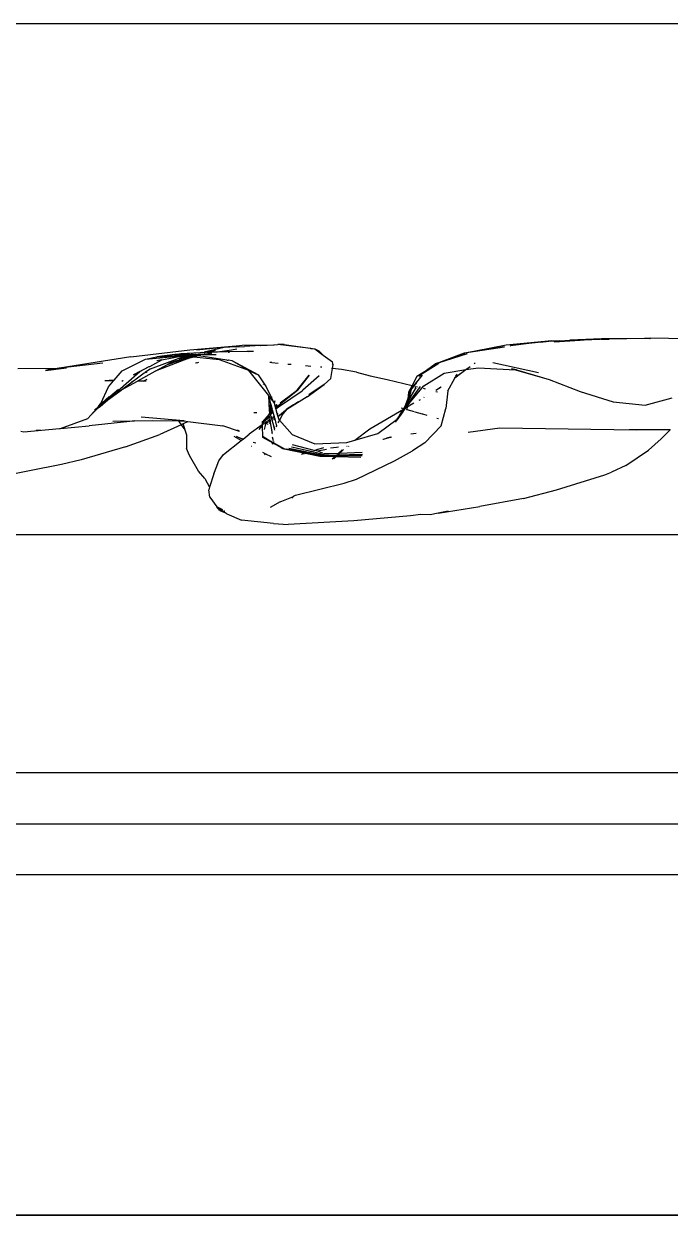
# Model space of a CAD drawing. Header units: millimetres. Extents: x -41292 to 298682, y -22072 to 33155.
# Drawn here: x 28200.1 to 28390, y 1260.6 to 1610.6 of the extents above; entities that cross this region are included whole.
import ezdxf

# ---------------------------------------------------------------- set-up
doc = ezdxf.new("R2010")
doc.units = ezdxf.units.MM
doc.layers.add('창호', color=4, linetype='Continuous')
doc.layers.add('틀', color=8, linetype='Continuous')

# ---------------------------------------------------------------- blocks, each defined once
blk = doc.blocks.new('AHSISHEUD')
for p, q in [((29556.55, 19258.67), (28467.55, 19258.67)), ((28997.21, 19166.12), (28987.93, 19165.7)), ((28997.21, 19166.12), (28994.37, 19165.92)), ((28994.37, 19165.92), (28996.76, 19166)), ((28996.83, 19166), (28996.76, 19166)), ((28997.21, 19166.12), (28996.83, 19166)), ((28997.04, 19166.02), (28996.83, 19166)), ((28997.21, 19166.12), (28997.04, 19166.02)), ((28997.04, 19166.02), (28999.47, 19166.05)), ((29009.86, 19166.24), (28997.21, 19166.12)), ((29009.86, 19166.24), (28999.47, 19166.05)), ((29011.43, 19166.26), (29009.86, 19166.24)), ((29011.43, 19166.26), (29011.56, 19166.25)), ((29011.64, 19166.28), (29011.56, 19166.25)), ((29022.25, 19166.11), (29011.64, 19166.28)), ((28858.97, 19160.82), (28876.32, 19162.94)), ((28876.32, 19162.94), (28889.84, 19164.07)), ((28878.21, 19162.89), (28889.84, 19164.07)), ((28886.34, 19163.58), (28880.5, 19162.25)), ((28883.84, 19162.73), (28882.12, 19162.31)), ((28884.41, 19162.34), (28888.47, 19162.89)), ((28889.81, 19163.76), (28886.34, 19163.58)), ((28887.1, 19162.36), (28893.07, 19162.52)), ((28888.55, 19162.89), (28888.47, 19162.89)), ((28888.55, 19162.89), (28890.04, 19163.15)), ((28889.81, 19163.76), (28889.9, 19163.78)), ((28889.84, 19164.07), (28890.87, 19164.15)), ((28889.9, 19163.78), (28892.32, 19163.9)), ((28890.87, 19164.15), (28891.61, 19164.25)), ((28891.61, 19164.25), (28900.86, 19164.41)), ((28897, 19164.15), (28892.32, 19163.9)), ((28893.07, 19162.52), (28894.99, 19162.49)), ((28897, 19164.15), (28897.08, 19164.13)), ((28897.08, 19164.13), (28897.18, 19164.13)), ((28897.18, 19164.13), (28900.86, 19164.41)), ((28900.86, 19164.41), (28901.06, 19164.41)), ((28901.06, 19164.41), (28902.11, 19164.48)), ((28911.8, 19163.28), (28902.11, 19164.48)), ((28903.97, 19164.46), (28902.11, 19164.48)), ((28903.97, 19164.46), (28913.02, 19163.16)), ((28911.8, 19163.28), (28913.02, 19163.16)), ((28913.02, 19163.16), (28914.15, 19162.63)), ((28913.02, 19163.16), (28915.48, 19161.35)), ((28915.48, 19161.35), (28914.15, 19162.63)), ((28957.01, 19162.05), (28960.2, 19162.52)), ((28968.7, 19163.76), (28957.57, 19162.01)), ((28960.2, 19162.52), (28957.57, 19162.01)), ((28969.18, 19164.26), (28960.2, 19162.52)), ((28960.2, 19162.52), (28968.7, 19163.76)), ((28982.6, 19165.51), (28969.18, 19164.26)), ((28970.38, 19164.11), (28970.47, 19164.11)), ((28975.89, 19164.74), (28970.47, 19164.11)), ((28981.42, 19165.3), (28975.89, 19164.74)), ((28979.3, 19165.13), (28982.6, 19165.51)), ((28983.01, 19165.47), (28982.18, 19165.38)), ((28982.6, 19165.51), (28984.87, 19165.56)), ((28982.6, 19165.51), (28983.01, 19165.47)), ((28984.87, 19165.56), (28983.01, 19165.47)), ((28992.09, 19165.69), (28983.36, 19165.13)), ((28990.95, 19165.67), (28983.36, 19165.13)), ((28984.87, 19165.56), (28987.93, 19165.7)), ((28987.93, 19165.7), (28994.37, 19165.92)), ((28858.97, 19160.82), (28837.96, 19157.51)), ((28856.44, 19156.75), (28863.23, 19160.14)), ((28863.23, 19160.14), (28873.76, 19161.17)), ((28863.23, 19160.14), (28866.54, 19160.84)), ((28864.5, 19158.04), (28868.08, 19159.96)), ((28864.73, 19157.35), (28874.74, 19161.01)), ((28871.91, 19161.54), (28866.54, 19160.84)), ((28875.3, 19161.37), (28866.54, 19160.84)), ((28866.54, 19160.84), (28874.97, 19161.3)), ((28868.08, 19159.96), (28866.59, 19159.66)), ((28868.08, 19159.96), (28874.1, 19161.13)), ((28875.79, 19160.38), (28868.16, 19157.46)), ((28869.72, 19158.56), (28870.79, 19159.05)), ((28872.41, 19159.5), (28869.95, 19158.61)), ((28870.44, 19158.96), (28870.62, 19159.06)), ((28870.79, 19159.05), (28870.44, 19158.96)), ((28871.93, 19159.57), (28870.62, 19159.06)), ((28870.62, 19159.06), (28870.79, 19159.05)), ((28870.79, 19159.05), (28870.9, 19159.1)), ((28870.9, 19159.1), (28870.95, 19159.09)), ((28870.95, 19159.09), (28871.16, 19159.2)), ((28871.16, 19159.2), (28871.93, 19159.57)), ((28871.16, 19159.2), (28871.53, 19159.29)), ((28871.53, 19159.29), (28873.33, 19159.84)), ((28871.53, 19159.29), (28872.41, 19159.5)), ((28871.91, 19161.54), (28873.6, 19161.79)), ((28876.05, 19161.52), (28871.91, 19161.54)), ((28874.11, 19160.09), (28871.93, 19159.57)), ((28872.5, 19159.54), (28872.41, 19159.5)), ((28872.8, 19159.61), (28872.5, 19159.54)), ((28876.43, 19160.64), (28872.8, 19159.61)), ((28872.8, 19159.61), (28875.79, 19160.38)), ((28873.33, 19159.84), (28872.8, 19159.61)), ((28873.18, 19160.26), (28875.89, 19160.95)), ((28874.74, 19161.01), (28873.29, 19160.85)), ((28873.33, 19159.84), (28874.11, 19160.09)), ((28873.6, 19161.79), (28879.27, 19162.15)), ((28873.76, 19161.17), (28874.1, 19161.13)), ((28874.1, 19161.13), (28874.97, 19161.3)), ((28874.1, 19161.13), (28874.85, 19161.06)), ((28874.11, 19160.09), (28876.43, 19160.64)), ((28874.91, 19160.33), (28874.11, 19160.09)), ((28874.34, 19160.8), (28875.04, 19161.04)), ((28874.74, 19161.01), (28874.85, 19161.06)), ((28874.85, 19161.06), (28874.88, 19161.05)), ((28874.88, 19161.05), (28874.91, 19161.07)), ((28874.91, 19161.07), (28875.84, 19161.19)), ((28875.04, 19161.04), (28874.91, 19161.07)), ((28874.91, 19160.33), (28876.66, 19160.87)), ((28876.91, 19160.85), (28874.91, 19160.33)), ((28874.97, 19161.3), (28876.79, 19161.4)), ((28874.97, 19161.3), (28875.3, 19161.37)), ((28875.04, 19161.04), (28875.15, 19161.03)), ((28875.15, 19161.03), (28875.24, 19161.05)), ((28875.32, 19161.07), (28875.24, 19161.05)), ((28875.3, 19161.37), (28876.05, 19161.52)), ((28877.04, 19161.47), (28875.3, 19161.37)), ((28877.14, 19161.27), (28875.32, 19161.07)), ((28875.84, 19161.19), (28875.32, 19161.07)), ((28875.32, 19161.07), (28875.89, 19160.95)), ((28875.79, 19160.38), (28875.89, 19160.4)), ((28876.79, 19161.4), (28875.84, 19161.19)), ((28875.84, 19161.19), (28877.49, 19161.4)), ((28875.89, 19160.95), (28877.14, 19161.27)), ((28875.89, 19160.95), (28876.66, 19160.87)), ((28875.89, 19160.4), (28877.41, 19160.79)), ((28875.89, 19160.4), (28876.43, 19160.64)), ((28876.18, 19161.54), (28876.05, 19161.52)), ((28876.18, 19161.54), (28877.06, 19161.71)), ((28877.04, 19161.47), (28876.18, 19161.54)), ((28876.43, 19160.64), (28876.48, 19160.65)), ((28876.48, 19160.65), (28876.62, 19160.69)), ((28876.62, 19160.69), (28876.7, 19160.72)), ((28876.66, 19160.87), (28878.1, 19161.31)), ((28876.66, 19160.87), (28876.91, 19160.85)), ((28876.91, 19160.85), (28876.7, 19160.72)), ((28877.04, 19161.47), (28876.79, 19161.4)), ((28876.79, 19161.4), (28877.31, 19161.43)), ((28876.91, 19160.85), (28877.1, 19160.83)), ((28877.07, 19161.47), (28877.04, 19161.47)), ((28877.07, 19161.47), (28878.04, 19161.69)), ((28877.31, 19161.43), (28877.07, 19161.47)), ((28877.33, 19160.95), (28877.1, 19160.83)), ((28877.18, 19160.82), (28877.1, 19160.83)), ((28877.14, 19161.27), (28877.49, 19161.4)), ((28877.86, 19161.35), (28877.14, 19161.27)), ((28877.18, 19160.82), (28878.76, 19161.2)), ((28877.9, 19161.05), (28877.18, 19160.82)), ((28877.18, 19160.82), (28877.41, 19160.79)), ((28877.49, 19161.4), (28877.31, 19161.43)), ((28878.1, 19161.31), (28877.33, 19160.95)), ((28877.9, 19161.05), (28877.33, 19160.95)), ((28877.41, 19160.79), (28878.76, 19161.2)), ((28877.41, 19160.79), (28884.9, 19160.03)), ((28877.6, 19161.39), (28877.49, 19161.4)), ((28877.6, 19161.39), (28877.91, 19161.47)), ((28877.86, 19161.35), (28877.6, 19161.39)), ((28878.41, 19161.41), (28877.86, 19161.35)), ((28878.1, 19161.31), (28877.86, 19161.35)), ((28877.9, 19161.05), (28878.56, 19161.24)), ((28877.91, 19161.47), (28878.01, 19161.47)), ((28878.36, 19159.12), (28877.95, 19158.98)), ((28878.01, 19161.47), (28878.06, 19161.5)), ((28878.06, 19161.5), (28878.11, 19161.52)), ((28878.18, 19161.3), (28878.1, 19161.31)), ((28878.11, 19161.52), (28878.19, 19161.5)), ((28878.41, 19161.41), (28878.18, 19161.3)), ((28878.56, 19161.24), (28878.18, 19161.3)), ((28878.19, 19161.5), (28878.25, 19161.5)), ((28878.25, 19161.5), (28878.56, 19161.54)), ((28878.25, 19161.5), (28878.56, 19161.5)), ((28878.36, 19159.12), (28878.92, 19159.24)), ((28878.48, 19161.42), (28878.41, 19161.41)), ((28878.66, 19161.49), (28878.48, 19161.42)), ((28878.83, 19161.45), (28878.48, 19161.42)), ((28878.56, 19161.54), (28878.9, 19161.67)), ((28878.56, 19161.5), (28878.66, 19161.49)), ((28878.61, 19161.23), (28878.56, 19161.24)), ((28879.14, 19161.4), (28878.61, 19161.23)), ((28879.28, 19161.38), (28878.61, 19161.23)), ((28878.76, 19161.2), (28878.61, 19161.23)), ((28878.66, 19161.49), (28878.73, 19161.5)), ((28879.38, 19161.66), (28878.73, 19161.5)), ((28878.73, 19161.5), (28878.83, 19161.45)), ((28878.76, 19161.2), (28878.8, 19161.2)), ((28878.8, 19161.2), (28878.9, 19161.23)), ((28878.83, 19161.45), (28879.33, 19161.51)), ((28878.9, 19161.23), (28879.43, 19161.35)), ((28878.93, 19161.18), (28878.9, 19161.23)), ((28887.16, 19159.89), (28878.93, 19161.18)), ((28879.27, 19162.15), (28880.5, 19162.25)), ((28879.52, 19161.51), (28879.33, 19161.51)), ((28879.38, 19161.66), (28879.43, 19161.66)), ((28879.53, 19161.34), (28879.43, 19161.35)), ((28879.65, 19161.55), (28879.52, 19161.51)), ((28880, 19161.64), (28879.65, 19161.55)), ((28879.9, 19161.51), (28879.65, 19161.55)), ((28879.85, 19162.1), (28879.77, 19162.08)), ((28880.04, 19161.55), (28879.9, 19161.51)), ((28880.11, 19161.52), (28880.04, 19161.55)), ((28880.11, 19161.52), (28880.24, 19161.55)), ((28880.44, 19161.63), (28880.24, 19161.55)), ((28880.24, 19161.55), (28880.27, 19161.52)), ((28880.27, 19161.52), (28880.38, 19161.55)), ((28880.38, 19161.55), (28880.59, 19161.63)), ((28880.38, 19161.55), (28880.59, 19161.52)), ((28880.5, 19162.25), (28881.17, 19162.31)), ((28880.54, 19161.99), (28880.67, 19161.97)), ((28880.59, 19161.63), (28880.7, 19161.63)), ((28880.74, 19161.55), (28880.59, 19161.52)), ((28880.59, 19161.52), (28880.61, 19161.52)), ((28880.61, 19161.52), (28880.74, 19161.55)), ((28880.78, 19162.03), (28880.67, 19161.97)), ((28881.14, 19161.62), (28880.74, 19161.55)), ((28880.74, 19161.55), (28883.98, 19161.55)), ((28880.89, 19162.02), (28880.78, 19162.03)), ((28881.17, 19162.31), (28882.12, 19162.31)), ((28881.58, 19161.85), (28881.23, 19161.9)), ((28881.58, 19161.85), (28881.62, 19161.88)), ((28881.62, 19161.88), (28881.67, 19161.88)), ((28881.69, 19161.96), (28881.67, 19161.88)), ((28881.67, 19161.88), (28881.79, 19161.91)), ((28881.88, 19161.95), (28881.79, 19161.91)), ((28881.79, 19161.91), (28881.81, 19161.92)), ((28881.81, 19161.92), (28881.88, 19161.95)), ((28881.88, 19161.95), (28882.3, 19161.91)), ((28882.11, 19161.79), (28882, 19161.8)), ((28882.68, 19161.89), (28882.11, 19161.79)), ((28882.12, 19162.31), (28884.41, 19162.34)), ((28882.68, 19161.89), (28882.73, 19161.88)), ((28884.41, 19162.34), (28887.1, 19162.36)), ((28884.9, 19160.03), (28893.48, 19156.88)), ((28887.16, 19159.89), (28887.5, 19159.87)), ((28887.41, 19162.28), (28887.64, 19162.29)), ((28887.6, 19159.82), (28887.5, 19159.87)), ((28887.56, 19162.23), (28887.63, 19162.22)), ((28888.75, 19159.64), (28887.6, 19159.82)), ((28887.94, 19162.25), (28887.63, 19162.22)), ((28888, 19162.24), (28887.94, 19162.25)), ((28894.04, 19156.65), (28888.75, 19159.64)), ((28896.31, 19155.59), (28888.75, 19159.64)), ((28893.4, 19162.43), (28894.99, 19162.49)), ((28900.35, 19159.17), (28899.81, 19159.2)), ((28900.35, 19159.17), (28902.23, 19158.99)), ((28915.48, 19161.35), (28918.23, 19159.33)), ((28918.41, 19158.53), (28918.23, 19159.33)), ((28948.31, 19158.82), (28951.05, 19159.75)), ((28949.88, 19159.3), (28948.31, 19158.82)), ((28949.13, 19159), (28948.31, 19158.82)), ((28957.77, 19161.72), (28949.13, 19159)), ((28949.13, 19159), (28949.88, 19159.3)), ((28949.88, 19159.3), (28951.05, 19159.75)), ((28950.5, 19159.49), (28949.88, 19159.3)), ((28950.5, 19159.49), (28957.22, 19161.85)), ((28957.77, 19161.72), (28950.5, 19159.49)), ((28951.05, 19159.75), (28957.01, 19162.05)), ((28951.05, 19159.75), (28957.22, 19161.85)), ((28960.12, 19159.03), (28959.82, 19158.82)), ((28978.68, 19156.11), (28965.34, 19159.06)), ((28825.77, 19157.44), (28837.92, 19157.51)), ((28833.85, 19156.86), (28840.08, 19157.64)), ((28835.04, 19157.09), (28833.85, 19156.86)), ((28836.02, 19157.21), (28835.04, 19157.09)), ((28839.16, 19157.58), (28836.02, 19157.21)), ((28837.92, 19157.51), (28836.02, 19157.21)), ((28837.92, 19157.51), (28837.96, 19157.51)), ((28850.73, 19158.97), (28837.96, 19157.51)), ((28854.08, 19154.01), (28856.44, 19156.75)), ((28855.09, 19150.81), (28861.61, 19156.49)), ((28859.73, 19155.57), (28864.36, 19158)), ((28861.61, 19156.49), (28859.73, 19155.57)), ((28862.88, 19156.04), (28860.08, 19154.01)), ((28861.03, 19153.78), (28866.12, 19156.58)), ((28861.61, 19156.49), (28864.36, 19158)), ((28863.01, 19156.09), (28862.88, 19156.04)), ((28863.5, 19156.27), (28863.01, 19156.09)), ((28863.02, 19156.14), (28863.01, 19156.09)), ((28863.02, 19156.14), (28863.14, 19156.19)), ((28864.73, 19157.35), (28863.14, 19156.19)), ((28863.14, 19156.19), (28863.71, 19156.4)), ((28864.36, 19158), (28864.39, 19158.01)), ((28864.39, 19158.01), (28864.5, 19158.04)), ((28866.12, 19156.58), (28869.72, 19158.56)), ((28868.16, 19157.46), (28866.12, 19156.58)), ((28870.44, 19158.96), (28869.72, 19158.56)), ((28869.95, 19158.61), (28869.72, 19158.56)), ((28893.48, 19156.88), (28893.51, 19156.84)), ((28893.51, 19156.84), (28894.04, 19156.65)), ((28893.51, 19156.84), (28899.34, 19149.49)), ((28894.04, 19156.65), (28896.31, 19155.59)), ((28896.31, 19155.59), (28898.69, 19152.01)), ((28905.1, 19158.73), (28906.05, 19158.64)), ((28910.25, 19158.26), (28911.82, 19158.12)), ((28915.06, 19157.76), (28914.64, 19157.8)), ((28917.74, 19154.47), (28918.22, 19157.39)), ((28918.22, 19157.39), (28917.89, 19157.43)), ((28918.41, 19158.53), (28918.13, 19158.78)), ((28918.22, 19157.39), (28918.41, 19158.53)), ((28920.84, 19157.1), (28918.22, 19157.39)), ((28925.2, 19156.31), (28920.84, 19157.1)), ((28925.2, 19156.31), (28929.3, 19155.25)), ((28944.71, 19156.09), (28942.95, 19155.04)), ((28943.53, 19155.19), (28944.71, 19156.09)), ((28949.46, 19158.92), (28943.65, 19155.23)), ((28949.46, 19158.92), (28944.71, 19156.09)), ((28944.71, 19156.09), (28948.31, 19158.82)), ((28944.99, 19152.35), (28950.97, 19156.07)), ((28950.97, 19156.07), (28957.38, 19157.07)), ((28957.51, 19157.09), (28954.16, 19154.6)), ((28954.32, 19154.88), (28957.38, 19157.07)), ((28954.32, 19154.88), (28954.78, 19155.7)), ((28954.36, 19155.27), (28954.78, 19155.7)), ((28957.38, 19157.07), (28958.59, 19157.94)), ((28957.38, 19157.07), (28957.51, 19157.09)), ((28958.62, 19157.92), (28957.51, 19157.09)), ((28957.51, 19157.09), (28961.01, 19157.63)), ((28961.01, 19157.63), (28971.94, 19157.04)), ((28972.27, 19157.02), (28970.81, 19157.36)), ((28970.81, 19157.36), (28971.94, 19157.04)), ((28971.94, 19157.04), (28981.87, 19154.21)), ((28971.94, 19157.04), (28972.27, 19157.02)), ((28972.27, 19157.02), (28981.87, 19154.21)), ((28850.1, 19147.12), (28852.39, 19152.05)), ((28853.85, 19153.74), (28851.33, 19153.75)), ((28852.39, 19152.05), (28853.85, 19153.74)), ((28852.65, 19154.06), (28854.08, 19154.01)), ((28853.85, 19153.74), (28854.08, 19154.01)), ((28856.22, 19151.14), (28860.9, 19153.71)), ((28856.22, 19151.14), (28859.38, 19153.51)), ((28856.6, 19153.73), (28856.32, 19153.73)), ((28856.49, 19153.93), (28856.7, 19153.93)), ((28859.21, 19153.45), (28859.05, 19153.34)), ((28859.25, 19153.47), (28859.21, 19153.45)), ((28859.39, 19153.58), (28859.25, 19153.47)), ((28859.25, 19153.47), (28859.38, 19153.51)), ((28859.38, 19153.51), (28859.49, 19153.59)), ((28859.49, 19153.59), (28859.39, 19153.58)), ((28859.51, 19153.64), (28859.49, 19153.59)), ((28859.58, 19153.72), (28859.51, 19153.64)), ((28859.68, 19153.73), (28859.58, 19153.72)), ((28859.68, 19153.73), (28859.81, 19153.82)), ((28859.7, 19153.8), (28859.68, 19153.73)), ((28859.74, 19153.82), (28859.7, 19153.8)), ((28859.84, 19153.89), (28859.74, 19153.82)), ((28859.74, 19153.82), (28859.81, 19153.82)), ((28859.81, 19153.82), (28859.85, 19153.86)), ((28859.84, 19153.89), (28859.9, 19153.89)), ((28859.85, 19153.86), (28859.9, 19153.89)), ((28859.9, 19153.89), (28860.08, 19154.01)), ((28860.9, 19153.71), (28861.03, 19153.78)), ((28862.65, 19153.73), (28860.9, 19153.71)), ((28861.03, 19153.78), (28862.65, 19153.73)), ((28863.67, 19154.14), (28862.65, 19153.73)), ((28863.44, 19153.7), (28862.65, 19153.73)), ((28897.92, 19152.74), (28897.86, 19152.85)), ((28898.69, 19152.01), (28900.27, 19148.84)), ((28907.78, 19151), (28911.36, 19155.46)), ((28911.36, 19155.46), (28907.88, 19151)), ((28914.24, 19155.24), (28909.52, 19151.01)), ((28910.79, 19149.13), (28915.78, 19152.67)), ((28915.78, 19152.67), (28911.24, 19149.63)), ((28915.78, 19152.67), (28911.36, 19149.77)), ((28917.74, 19154.47), (28915.78, 19152.67)), ((28929.3, 19155.25), (28934.23, 19154.21)), ((28934.23, 19154.21), (28941.57, 19152.4)), ((28937.92, 19143.61), (28944.05, 19152.13)), ((28941.57, 19152.4), (28940.55, 19150.46)), ((28942, 19152.3), (28940.55, 19150.46)), ((28941.06, 19147.5), (28944.99, 19152.35)), ((28941.44, 19151.32), (28942.14, 19152.26)), ((28942.95, 19155.04), (28941.57, 19152.4)), ((28942.81, 19153.33), (28942, 19152.3)), ((28942, 19152.3), (28942.14, 19152.26)), ((28942.14, 19152.26), (28942.77, 19153.12)), ((28942.14, 19152.26), (28942.21, 19152.24)), ((28942.56, 19152.09), (28942.32, 19150.97)), ((28942.62, 19152.14), (28943.18, 19152.01)), ((28942.77, 19153.12), (28942.71, 19152.83)), ((28942.77, 19153.12), (28944.5, 19155.45)), ((28942.81, 19153.33), (28942.77, 19153.12)), ((28944.5, 19155.45), (28942.81, 19153.33)), ((28952.09, 19150.89), (28954.16, 19154.6)), ((28954.16, 19154.6), (28953.92, 19154.42)), ((28954.07, 19154.7), (28954.06, 19154.68)), ((28954.07, 19154.7), (28954.31, 19154.86)), ((28954.16, 19154.6), (28954.31, 19154.86)), ((28954.31, 19154.86), (28954.32, 19154.88)), ((28981.87, 19154.21), (28990.96, 19150.63)), ((28850.55, 19147.35), (28852.54, 19149.23)), ((28851.45, 19148.09), (28855.35, 19151.32)), ((28851.45, 19148.09), (28852.54, 19149.23)), ((28852.15, 19148.23), (28855.09, 19150.81)), ((28852.51, 19148.42), (28856.06, 19151.04)), ((28855.57, 19150.78), (28854.96, 19150.46)), ((28855.57, 19150.78), (28856.06, 19151.04)), ((28856.06, 19151.04), (28856.22, 19151.14)), ((28899.34, 19149.49), (28899.6, 19145.09)), ((28899.34, 19149.49), (28899.39, 19149.43)), ((28899.39, 19149.43), (28900.02, 19147.08)), ((28899.39, 19149.43), (28900.95, 19147.46)), ((28900.31, 19149.13), (28900.27, 19148.84)), ((28900.27, 19148.84), (28900.95, 19147.46)), ((28902.06, 19146.37), (28907.88, 19151)), ((28902.06, 19146.37), (28906.68, 19150.1)), ((28902.64, 19146.37), (28909.29, 19150.84)), ((28906.68, 19150.1), (28902.86, 19147.25)), ((28910.79, 19149.13), (28904.8, 19145.34)), ((28906.68, 19150.1), (28907.78, 19151)), ((28907.88, 19151), (28906.68, 19150.1)), ((28907.78, 19151), (28907.88, 19151)), ((28909.39, 19150.92), (28909.29, 19150.84)), ((28909.39, 19150.92), (28909.52, 19151.01)), ((28940.35, 19148.45), (28941.44, 19151.32)), ((28940.55, 19150.46), (28940.35, 19148.45)), ((28941.44, 19151.32), (28940.55, 19150.46)), ((28940.75, 19148.35), (28941.44, 19151.32)), ((28940.75, 19148.35), (28942.32, 19150.97)), ((28942.32, 19150.97), (28942.77, 19151.72)), ((28944.86, 19151.59), (28945.43, 19151.45)), ((28945.04, 19148.93), (28945.14, 19148.99)), ((28948.52, 19151.06), (28950.03, 19151.99)), ((28950.16, 19151.95), (28948.53, 19150.9)), ((28948.54, 19150.69), (28949.08, 19150.55)), ((28952.09, 19150.89), (28951.46, 19145.64)), ((28990.96, 19150.63), (29000.68, 19147.66)), ((29010.03, 19146.62), (29018.02, 19148.8)), ((28847.21, 19143.67), (28849.35, 19145.9)), ((28848.73, 19145.51), (28847.21, 19143.67)), ((28848.23, 19145.2), (28849.4, 19146.29)), ((28848.23, 19145.2), (28848.73, 19145.51)), ((28848.77, 19145.53), (28848.73, 19145.51)), ((28849.4, 19146.29), (28848.77, 19145.53)), ((28848.77, 19145.53), (28849.35, 19145.9)), ((28849.35, 19145.9), (28850.94, 19147.57)), ((28849.35, 19145.9), (28849.91, 19146.26)), ((28849.4, 19146.29), (28849.44, 19146.33)), ((28849.44, 19146.33), (28849.55, 19146.46)), ((28849.55, 19146.46), (28850.55, 19147.35)), ((28849.55, 19146.46), (28850.08, 19147.09)), ((28849.91, 19146.26), (28852.15, 19148.23)), ((28850.08, 19147.09), (28850.1, 19147.12)), ((28850.1, 19147.12), (28850.52, 19147.62)), ((28850.55, 19147.35), (28851.45, 19148.09)), ((28850.55, 19147.35), (28850.94, 19147.57)), ((28850.94, 19147.57), (28852.15, 19148.23)), ((28850.94, 19147.57), (28851.45, 19148.09)), ((28852.15, 19148.23), (28852.51, 19148.42)), ((28899.6, 19145.09), (28899.71, 19144.87)), ((28900.02, 19147.08), (28899.71, 19144.87)), ((28900.02, 19147.08), (28900.17, 19146.54)), ((28900.08, 19144.96), (28900.17, 19146.54)), ((28900.39, 19145.71), (28900.08, 19144.96)), ((28900.17, 19146.54), (28900.39, 19145.71)), ((28900.46, 19145.45), (28900.22, 19144.69)), ((28900.56, 19145.07), (28900.22, 19144.69)), ((28900.39, 19145.71), (28900.46, 19145.45)), ((28900.56, 19145.07), (28900.46, 19145.45)), ((28900.56, 19145.07), (28900.61, 19144.89)), ((28900.95, 19147.46), (28901.01, 19147.25)), ((28901.28, 19147.91), (28901.01, 19147.25)), ((28901.01, 19147.25), (28901.04, 19147.18)), ((28901.28, 19147.91), (28901.04, 19147.18)), ((28901.04, 19147.18), (28901.34, 19146.13)), ((28901.34, 19146.13), (28901.87, 19146.83)), ((28901.34, 19146.13), (28901.36, 19146.04)), ((28901.87, 19146.83), (28901.36, 19146.04)), ((28901.75, 19146.42), (28901.36, 19146.04)), ((28901.36, 19146.04), (28901.46, 19145.69)), ((28901.46, 19145.69), (28902.06, 19146.37)), ((28901.46, 19145.69), (28901.52, 19145.51)), ((28901.52, 19145.51), (28902.39, 19146.39)), ((28901.52, 19145.51), (28901.56, 19145.35)), ((28901.56, 19145.35), (28902.64, 19146.37)), ((28901.56, 19145.35), (28901.97, 19143.92)), ((28901.97, 19146.59), (28901.75, 19146.42)), ((28902.14, 19143.35), (28904.87, 19145.52)), ((28902.16, 19143.29), (28904.58, 19145.17)), ((28903.4, 19143.71), (28904.58, 19145.17)), ((28904.58, 19145.17), (28904.87, 19145.52)), ((28904.58, 19145.17), (28904.8, 19145.34)), ((28908.22, 19147.62), (28904.8, 19145.34)), ((28904.8, 19145.34), (28904.87, 19145.52)), ((28906.75, 19146.75), (28904.87, 19145.52)), ((28929.12, 19139.66), (28939.04, 19145.48)), ((28937.92, 19143.61), (28939.04, 19145.48)), ((28938.37, 19145.83), (28939.12, 19145.62)), ((28938.86, 19144.7), (28939.83, 19145.95)), ((28939.04, 19145.48), (28939.12, 19145.62)), ((28939.12, 19145.62), (28939.55, 19146.34)), ((28939.55, 19146.34), (28940.35, 19148.45)), ((28939.55, 19146.34), (28940.26, 19147.53)), ((28939.83, 19145.95), (28940.14, 19146.34)), ((28939.83, 19145.95), (28940.12, 19146.12)), ((28939.97, 19145.38), (28940.05, 19145.35)), ((28940.05, 19145.35), (28940.04, 19145.29)), ((28940.05, 19145.35), (28940.25, 19146.19)), ((28940.12, 19146.12), (28940.05, 19145.35)), ((28940.05, 19145.35), (28942.23, 19144.74)), ((28940.14, 19146.34), (28940.12, 19146.12)), ((28940.12, 19146.12), (28940.25, 19146.19)), ((28940.14, 19146.34), (28940.35, 19146.59)), ((28940.25, 19146.19), (28940.35, 19146.59)), ((28940.25, 19146.19), (28940.93, 19146.59)), ((28940.35, 19148.45), (28940.26, 19147.53)), ((28940.26, 19147.53), (28940.75, 19148.35)), ((28940.35, 19146.59), (28941.06, 19147.5)), ((28942.11, 19147.22), (28940.93, 19146.59)), ((28943.66, 19148.08), (28944.09, 19148.35)), ((28950.15, 19140.53), (28951.46, 19145.64)), ((29000.68, 19147.66), (29010.03, 19146.62)), ((28838.24, 19139.83), (28846.34, 19142.71)), ((28847.21, 19143.67), (28846.34, 19142.71)), ((28858.65, 19141.86), (28846.71, 19140.53)), ((28853.62, 19141.95), (28859.99, 19142.06)), ((28859.99, 19142.06), (28858.65, 19141.86)), ((28859.99, 19142.06), (28865.44, 19142.16)), ((28874.53, 19142.02), (28862.02, 19143.15)), ((28865.44, 19142.16), (28872.94, 19142.05)), ((28872.94, 19142.05), (28873, 19141.86)), ((28872.94, 19142.05), (28874.53, 19142.02)), ((28873, 19141.86), (28873.7, 19140.89)), ((28873.77, 19140.92), (28875.66, 19141.88)), ((28874.6, 19142.02), (28874.53, 19142.02)), ((28874.6, 19142.02), (28875.66, 19141.88)), ((28875.66, 19141.88), (28885.95, 19140.56)), ((28895.98, 19144.43), (28895.09, 19144.4)), ((28899.57, 19143.95), (28897.55, 19141.66)), ((28898.51, 19142.46), (28897.55, 19141.66)), ((28897.91, 19141.9), (28897.55, 19141.66)), ((28897.55, 19141.66), (28897.57, 19140.83)), ((28897.9, 19141.65), (28897.86, 19141.62)), ((28897.86, 19141.62), (28897.88, 19141.42)), ((28897.9, 19141.65), (28899.1, 19143.03)), ((28899.13, 19142.61), (28897.9, 19141.65)), ((28897.9, 19141.65), (28898.51, 19142.46)), ((28897.91, 19141.9), (28897.9, 19141.65)), ((28897.91, 19141.9), (28898.51, 19142.46)), ((28898.26, 19141.32), (28898.63, 19141.72)), ((28898.48, 19141.04), (28899.2, 19141.63)), ((28898.57, 19141.54), (28898.48, 19141.04)), ((28898.51, 19142.46), (28898.73, 19142.75)), ((28899.17, 19141.96), (28898.57, 19141.54)), ((28898.63, 19141.72), (28898.57, 19141.54)), ((28898.73, 19142.75), (28899.56, 19143.82)), ((28899.16, 19143.14), (28898.73, 19142.75)), ((28898.73, 19142.75), (28899.1, 19143.03)), ((28899.1, 19143.03), (28899.41, 19143.32)), ((28899.59, 19143.33), (28899.13, 19142.61)), ((28899.41, 19143.32), (28899.13, 19142.61)), ((28899.43, 19143.4), (28899.16, 19143.14)), ((28899.79, 19142.39), (28899.3, 19142.05)), ((28899.38, 19141.78), (28899.84, 19142.15)), ((28899.43, 19143.4), (28899.41, 19143.32)), ((28899.45, 19143.42), (28899.43, 19143.4)), ((28899.47, 19143.46), (28899.45, 19143.42)), ((28899.53, 19143.64), (28899.47, 19143.46)), ((28899.56, 19143.67), (28899.53, 19143.64)), ((28899.53, 19143.64), (28899.59, 19143.33)), ((28899.54, 19141.26), (28899.89, 19141.54)), ((28899.66, 19143.96), (28899.56, 19143.67)), ((28899.57, 19143.95), (28899.56, 19143.82)), ((28899.56, 19143.82), (28899.56, 19143.67)), ((28899.69, 19144.76), (28899.57, 19143.95)), ((28899.59, 19143.33), (28899.65, 19143.04)), ((28899.65, 19143.04), (28899.64, 19143.01)), ((28899.64, 19143.01), (28899.79, 19142.39)), ((28899.66, 19143.96), (28899.69, 19143.99)), ((28899.69, 19144.76), (28899.71, 19144.87)), ((28899.69, 19144.76), (28899.82, 19144.32)), ((28899.73, 19144.13), (28899.69, 19143.99)), ((28899.75, 19144.16), (28899.73, 19144.13)), ((28899.82, 19144.32), (28899.75, 19144.16)), ((28899.79, 19142.39), (28899.84, 19142.15)), ((28899.85, 19144.4), (28899.82, 19144.32)), ((28899.82, 19144.32), (28901.17, 19139.66)), ((28899.84, 19142.15), (28899.89, 19141.54)), ((28899.95, 19141.59), (28899.84, 19142.15)), ((28900.08, 19144.96), (28899.89, 19144.5)), ((28899.89, 19141.54), (28899.95, 19141.59)), ((28899.89, 19141.54), (28900.45, 19138.27)), ((28900.51, 19138.85), (28899.95, 19141.59)), ((28900.04, 19144.24), (28900.08, 19144.96)), ((28900.15, 19144.59), (28900.04, 19144.24)), ((28900.06, 19144.17), (28900.04, 19144.24)), ((28900.04, 19144.24), (28900.04, 19144.2)), ((28900.08, 19144.13), (28900.2, 19144.27)), ((28900.09, 19144.1), (28900.67, 19144.66)), ((28900.2, 19144.27), (28900.09, 19144.1)), ((28900.7, 19144.57), (28900.12, 19144.04)), ((28900.14, 19144), (28900.7, 19144.54)), ((28900.15, 19144.59), (28900.16, 19144.62)), ((28900.19, 19144.64), (28900.16, 19144.62)), ((28900.22, 19144.69), (28900.19, 19144.64)), ((28900.2, 19144.27), (28900.64, 19144.76)), ((28900.38, 19144.54), (28900.2, 19144.27)), ((28900.43, 19142.84), (28900.3, 19143.18)), ((28900.38, 19144.54), (28900.33, 19144.54)), ((28900.61, 19144.89), (28900.38, 19144.54)), ((28900.43, 19142.84), (28900.39, 19142.81)), ((28900.43, 19142.64), (28900.43, 19142.84)), ((28900.43, 19142.64), (28900.48, 19142.68)), ((28900.57, 19142.09), (28900.43, 19142.64)), ((28900.57, 19142.09), (28900.67, 19142.18)), ((28900.57, 19142.07), (28900.68, 19142.15)), ((28900.57, 19142.07), (28900.57, 19142.09)), ((28901.17, 19139.66), (28900.57, 19142.07)), ((28900.61, 19144.89), (28900.64, 19144.76)), ((28900.64, 19144.76), (28900.67, 19144.66)), ((28901.04, 19143.27), (28900.64, 19142.99)), ((28900.67, 19144.66), (28900.7, 19144.57)), ((28900.7, 19144.57), (28900.7, 19144.54)), ((28900.7, 19144.54), (28901.04, 19143.27)), ((28900.71, 19142.86), (28901.07, 19143.16)), ((28900.94, 19142.39), (28901.22, 19142.62)), ((28900.95, 19142.36), (28901.23, 19142.58)), ((28901.04, 19143.27), (28901.07, 19143.16)), ((28901.07, 19143.16), (28901.22, 19142.62)), ((28901.22, 19142.62), (28901.23, 19142.58)), ((28901.23, 19142.58), (28901.68, 19140.9)), ((28902.2, 19144.08), (28901.97, 19143.92)), ((28901.97, 19143.92), (28902.14, 19143.35)), ((28902.14, 19143.35), (28902.16, 19143.29)), ((28902.59, 19142.24), (28902.15, 19141.45)), ((28902.16, 19143.29), (28902.4, 19142.45)), ((28902.4, 19142.45), (28902.59, 19142.24)), ((28903.4, 19143.71), (28902.59, 19142.24)), ((28902.59, 19142.24), (28906.39, 19137.99)), ((28931.53, 19138.31), (28937.15, 19142.54)), ((28936.75, 19141.65), (28937.07, 19142.19)), ((28937.07, 19142.19), (28937.12, 19142.22)), ((28938.86, 19144.7), (28937.12, 19142.22)), ((28937.12, 19142.22), (28937.69, 19143.23)), ((28937.15, 19142.54), (28937.69, 19143.23)), ((28937.69, 19143.23), (28938.86, 19144.7)), ((28937.69, 19143.23), (28937.92, 19143.61)), ((28942.4, 19144.69), (28944.56, 19144.08)), ((28944.67, 19144.05), (28945.9, 19143.7)), ((28948.86, 19142.86), (28949.29, 19142.74)), ((28826.63, 19139.04), (28827.53, 19138.83)), ((28827.53, 19138.83), (28837.97, 19139.74)), ((28831.08, 19139.31), (28832.42, 19139.39)), ((28837.97, 19139.74), (28838.24, 19139.83)), ((28838.24, 19139.83), (28846.71, 19140.53)), ((28857.37, 19134.43), (28867.45, 19138.06)), ((28873.7, 19140.89), (28867.45, 19138.06)), ((28873.77, 19140.92), (28873.7, 19140.89)), ((28873.7, 19140.89), (28874.82, 19139.35)), ((28874.29, 19141.05), (28874.82, 19139.35)), ((28874.82, 19139.35), (28875.27, 19137.92)), ((28890.82, 19138.89), (28885.95, 19140.56)), ((28890.82, 19138.89), (28890.27, 19139.34)), ((28891.9, 19136.69), (28893.74, 19138.16)), ((28897.57, 19140.83), (28893.74, 19138.16)), ((28896.62, 19139.53), (28897.57, 19140.57)), ((28897.57, 19140.83), (28897.57, 19140.57)), ((28897.57, 19140.57), (28897.61, 19137.25)), ((28898.26, 19141.32), (28897.92, 19141.08)), ((28897.94, 19140.97), (28898.26, 19141.32)), ((28898.48, 19141.04), (28898.12, 19139.46)), ((28898.39, 19140.97), (28898.48, 19141.04)), ((28899.15, 19140.96), (28899.24, 19141.03)), ((28900.45, 19138.27), (28900.51, 19138.85)), ((28900.68, 19138.15), (28900.67, 19138.12)), ((28901.26, 19139.83), (28901.17, 19139.66)), ((28901.25, 19139.33), (28901.17, 19139.66)), ((28901.79, 19140.8), (28901.53, 19140.32)), ((28924.76, 19136.33), (28929.12, 19139.66)), ((28924.76, 19136.33), (28931.53, 19138.31)), ((28942.73, 19138.36), (28941.21, 19138.12)), ((28942.01, 19138.8), (28941.98, 19138.8)), ((28945.3, 19135.6), (28950.15, 19140.53)), ((28967.35, 19139.91), (28958.08, 19138.62)), ((29007.52, 19139.26), (28967.35, 19139.91)), ((29017.39, 19139.42), (29005.35, 19139.37)), ((29017.39, 19139.42), (29007.52, 19139.26)), ((29014.73, 19136.71), (29017.39, 19139.42)), ((29017.39, 19139.42), (29017.43, 19139.47)), ((28875.27, 19137.92), (28875.34, 19133.89)), ((28886.18, 19132.15), (28891.36, 19136.26)), ((28891.36, 19136.26), (28889.31, 19137.39)), ((28889.84, 19137.58), (28891.33, 19136.88)), ((28891.9, 19136.69), (28891.33, 19136.88)), ((28891.36, 19136.26), (28891.9, 19136.69)), ((28891.56, 19136.15), (28891.36, 19136.26)), ((28892.17, 19136.6), (28891.9, 19136.69)), ((28894.51, 19134.45), (28894.37, 19134.53)), ((28895.68, 19135.47), (28894.91, 19135.72)), ((28897.61, 19137.25), (28900.69, 19135.59)), ((28900.65, 19135.54), (28897.61, 19137.25)), ((28897.87, 19137.29), (28900.73, 19135.65)), ((28900.69, 19135.59), (28897.87, 19137.29)), ((28900.65, 19135.54), (28900.41, 19135.18)), ((28900.47, 19137.3), (28900.78, 19136.21)), ((28900.69, 19135.59), (28900.65, 19135.54)), ((28902.51, 19134.5), (28900.65, 19135.54)), ((28900.73, 19135.65), (28900.69, 19135.59)), ((28900.69, 19135.59), (28900.99, 19135.42)), ((28900.88, 19135.87), (28900.73, 19135.65)), ((28900.73, 19135.65), (28903.86, 19133.86)), ((28900.86, 19135.94), (28900.88, 19135.87)), ((28900.99, 19135.42), (28903.86, 19133.86)), ((28902.51, 19134.5), (28900.99, 19135.42)), ((28906.39, 19137.99), (28913.03, 19135.31)), ((28912.84, 19133.36), (28906.42, 19135.03)), ((28913.03, 19135.31), (28922.45, 19135.66)), ((28922.33, 19134.52), (28922.26, 19134.47)), ((28922.46, 19134.52), (28922.42, 19134.49)), ((28922.45, 19135.66), (28924.76, 19136.33)), ((28922.99, 19134.55), (28922.93, 19134.54)), ((28923.2, 19134.59), (28923.14, 19134.58)), ((28932.99, 19136.62), (28933.13, 19136.66)), ((28933.18, 19136.67), (28934.88, 19137.12)), ((28934.88, 19137.12), (28934.07, 19136.99)), ((28934.88, 19137.12), (28935.39, 19137.25)), ((28935.35, 19137.19), (28934.88, 19137.12)), ((28935.42, 19137.3), (28935.39, 19137.25)), ((28945.3, 19135.6), (28941.69, 19133.23)), ((29014.73, 19136.71), (29011.06, 19133.4)), ((28857.37, 19134.43), (28844.39, 19130.59)), ((28876.19, 19131.85), (28875.34, 19133.89)), ((28878.81, 19127.29), (28876.19, 19131.85)), ((28884.76, 19130.32), (28886.18, 19132.15)), ((28897.64, 19132.8), (28898.51, 19132.38)), ((28898.51, 19132.38), (28898.25, 19132)), ((28898.54, 19132.43), (28898.51, 19132.38)), ((28898.51, 19132.38), (28900.15, 19131.6)), ((28903.63, 19133.82), (28902.51, 19134.5)), ((28903.7, 19133.83), (28903.63, 19133.82)), ((28903.86, 19133.86), (28903.7, 19133.83)), ((28903.76, 19133.8), (28903.7, 19133.83)), ((28903.92, 19133.77), (28903.76, 19133.8)), ((28903.97, 19133.68), (28903.76, 19133.8)), ((28903.86, 19133.86), (28904.7, 19133.73)), ((28903.86, 19133.86), (28903.92, 19133.77)), ((28903.92, 19133.77), (28903.97, 19133.68)), ((28906.46, 19133.25), (28903.92, 19133.77)), ((28914.43, 19131.54), (28903.97, 19133.68)), ((28904.7, 19133.73), (28908.05, 19132.98)), ((28904.7, 19133.73), (28910.34, 19132.63)), ((28910.23, 19132.6), (28904.7, 19133.73)), ((28905.37, 19133.99), (28915.53, 19131.97)), ((28906.15, 19134.36), (28911.88, 19133.08)), ((28909.09, 19132.27), (28909.63, 19132.43)), ((28909.96, 19132.35), (28909.27, 19132.22)), ((28910.23, 19132.6), (28910.34, 19132.63)), ((28910.78, 19132.51), (28910.23, 19132.6)), ((28910.34, 19132.63), (28910.39, 19132.65)), ((28910.39, 19132.65), (28910.82, 19132.77)), ((28910.39, 19132.65), (28910.88, 19132.53)), ((28910.88, 19132.53), (28910.78, 19132.51)), ((28910.96, 19132.54), (28910.88, 19132.53)), ((28911.56, 19132.66), (28910.96, 19132.54)), ((28910.96, 19132.54), (28914.94, 19131.79)), ((28915.07, 19131.72), (28910.96, 19132.54)), ((28911.56, 19132.99), (28911.88, 19133.08)), ((28911.88, 19133.08), (28912.75, 19132.89)), ((28912.75, 19132.89), (28912.48, 19132.84)), ((28912.75, 19132.89), (28915.43, 19132.29)), ((28912.84, 19133.36), (28913.93, 19133.68)), ((28913.85, 19133.1), (28912.84, 19133.36)), ((28916.39, 19133.59), (28913.85, 19133.1)), ((28914.63, 19132.88), (28913.85, 19133.1)), ((28914.02, 19133.7), (28915.6, 19134.16)), ((28918.76, 19131.44), (28914.43, 19131.54)), ((28914.63, 19132.88), (28915.23, 19132.74)), ((28914.94, 19131.79), (28915.17, 19131.79)), ((28915.07, 19131.72), (28914.94, 19131.79)), ((28926.95, 19131.74), (28915.07, 19131.72)), ((28915.39, 19132.38), (28915.74, 19132.31)), ((28915.43, 19132.29), (28915.74, 19132.31)), ((28915.53, 19131.97), (28927.05, 19132.26)), ((28915.58, 19132.05), (28917.15, 19132.07)), ((28919.87, 19132.44), (28915.74, 19132.31)), ((28919.33, 19134.16), (28917.56, 19133.97)), ((28918.14, 19130.89), (28918.76, 19131.44)), ((28919.03, 19131.44), (28918.42, 19130.88)), ((28919.16, 19131.44), (28918.56, 19130.88)), ((28919.03, 19131.44), (28918.76, 19131.44)), ((28919.16, 19131.44), (28919.03, 19131.44)), ((28926.53, 19131.28), (28919.16, 19131.44)), ((28919.92, 19134.27), (28919.33, 19134.16)), ((28919.63, 19132.23), (28919.87, 19132.44)), ((28919.87, 19132.44), (28921.08, 19133.53)), ((28920.17, 19132.46), (28919.87, 19132.44)), ((28920.17, 19132.46), (28919.93, 19132.25)), ((28920.26, 19132.46), (28920.04, 19132.26)), ((28921.35, 19133.53), (28920.17, 19132.46)), ((28920.26, 19132.46), (28920.17, 19132.46)), ((28921.35, 19133.53), (28920.26, 19132.46)), ((28926.86, 19132.69), (28920.26, 19132.46)), ((28921.4, 19133.53), (28921.35, 19133.53)), ((28936.42, 19130.26), (28941.69, 19133.23)), ((29004.33, 19128.94), (29011.06, 19133.4)), ((28838.54, 19129.2), (28816.15, 19124.82)), ((28844.39, 19130.59), (28838.54, 19129.2)), ((28883.28, 19126.42), (28883.98, 19128.24)), ((28883.55, 19126.94), (28883.98, 19128.24)), ((28883.98, 19128.24), (28884.76, 19130.32)), ((28925.26, 19124.87), (28936.42, 19130.26)), ((29004.33, 19128.94), (29000.13, 19126.98)), ((28880.68, 19125.14), (28878.81, 19127.29)), ((28880.68, 19125.14), (28882.08, 19122.52)), ((28883.28, 19126.42), (28882.08, 19122.52)), ((28921.64, 19123.77), (28925.26, 19124.87)), ((28984.05, 19121.74), (28998.2, 19126.16)), ((28998.2, 19126.16), (29000.13, 19126.98)), ((28882.08, 19122.52), (28881.86, 19121.81)), ((28882.2, 19119.57), (28881.86, 19121.81)), ((28907.36, 19120.15), (28921.64, 19123.77)), ((28974.3, 19119.26), (28984.05, 19121.74)), ((28882.2, 19119.57), (28884.22, 19116.82)), ((28902.85, 19118.24), (28899.88, 19116.53)), ((28902.85, 19118.24), (28906.69, 19119.84)), ((28906.2, 19119.36), (28906.69, 19119.84)), ((28906.69, 19119.84), (28906.74, 19119.89)), ((28906.69, 19119.84), (28906.73, 19119.86)), ((28906.73, 19119.86), (28906.74, 19119.89)), ((28906.74, 19119.89), (28907.36, 19120.15)), ((28974.3, 19119.26), (28961.46, 19116.89)), ((28885.97, 19115.88), (28884.22, 19116.82)), ((28885.13, 19115.7), (28884.22, 19116.82)), ((28884.22, 19116.82), (28886.8, 19114.96)), ((28885.13, 19115.7), (28886.8, 19114.96)), ((28886.12, 19115.73), (28886.36, 19115.38)), ((28886.36, 19115.5), (28886.36, 19115.38)), ((28886.8, 19114.96), (28886.98, 19114.88)), ((28886.98, 19114.88), (28887.17, 19114.69)), ((28887.17, 19114.69), (28891.5, 19112.89)), ((28941.08, 19114.1), (28924.47, 19112.65)), ((28944.16, 19114.53), (28941.08, 19114.1)), ((28946.84, 19114.45), (28944.16, 19114.53)), ((28949.24, 19114.92), (28946.84, 19114.45)), ((28949.24, 19114.92), (28961.46, 19116.89)), ((28952.2, 19115.49), (28949.24, 19114.92)), ((28900.85, 19111.89), (28891.5, 19112.89)), ((28900.85, 19111.89), (28905.2, 19111.6)), ((28924.47, 19112.65), (28905.2, 19111.6)), ((27995.74, 19108.67), (29326.58, 19108.67)), ((26672.05, 18908.67), (29562.05, 18908.67))]:
    blk.add_line(p, q)

msp = doc.modelspace()

# ---------------------------------------------------------------- linework, layer by layer
at = {"layer": '창호'}
for p, q in [((28844.67, 1390.58), (27519.67, 1390.58)), ((28844.67, 1360.58), (27519.67, 1360.58))]:
    msp.add_line(p, q, dxfattribs=at)
at = {"layer": '틀'}
for p, q in [((26044.67, 1460.58), (28934.67, 1460.58)), ((27519.67, 1375.58), (28844.67, 1375.58)), ((28934.67, 1260.58), (26044.67, 1260.58))]:
    msp.add_line(p, q, dxfattribs=at)

# ---------------------------------------------------------------- block references
msp.add_blockref('AHSISHEUD', (-627.37, -17648.09))

doc.saveas('drawing.dxf')
